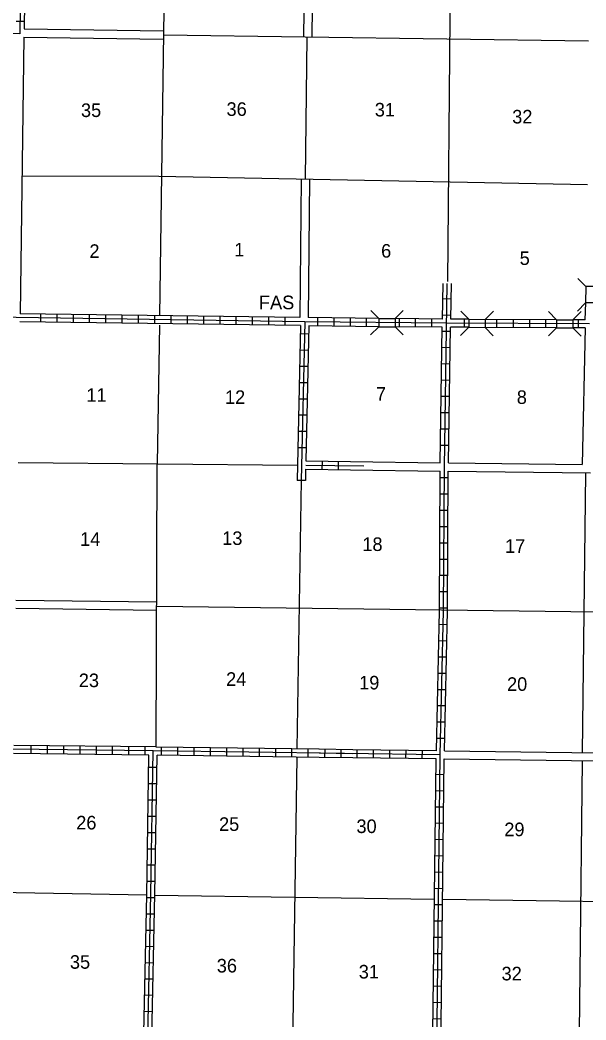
# Model space of a CAD drawing. Extents: x 1047643 to 1640443, y 16154738 to 16531530.
# Drawn here: x 1422877 to 1443713, y 16217067 to 16253909 of the extents above; entities that cross this region are included whole.
import ezdxf

# ---------------------------------------------------------------- set-up
doc = ezdxf.new("R2010")
doc.units = 0
for name, color, linetype in [('L11', 7, 'Continuous'), ('L13', 7, 'Continuous'), ('L14', 7, 'Continuous'), ('L18', 7, 'Continuous'), ('L21', 7, 'Continuous'), ('L8', 7, 'Continuous')]:
    doc.layers.add(name, color=color, linetype=linetype)

msp = doc.modelspace()

# ---------------------------------------------------------------- linework, layer by layer
at = {"layer": 'L11'}
for points in [[(1433397, 16259958), (1433315, 16253286)], [(1433697, 16259952), (1433616, 16253280)], [(1423026, 16253578), (1428158, 16253507)], [(1423022, 16253278), (1422882, 16243085)], [(1423022, 16253278), (1428153, 16253207)], [(1433230, 16248052), (1433181, 16242950)], [(1433530, 16248049), (1433481, 16242946)], [(1443679, 16242562), (1443579, 16237530)], [(1435049, 16237639), (1438347, 16237593)], [(1438648, 16237588), (1443579, 16237530)], [(1435044, 16237338), (1438341, 16237292)], [(1438637, 16237287), (1443874, 16237220)], [(1422726, 16232537), (1427910, 16232468)], [(1422721, 16232237), (1427906, 16232168)], [(1438503, 16226988), (1448815, 16226851)], [(1438498, 16226688), (1448811, 16226551)]]:
    msp.add_lwpolyline(points, dxfattribs=at)
at = {"layer": 'L13'}
msp.add_line((1417331, 16221867), (1427546, 16221673), dxfattribs=at)
for points in [[(1438790, 16263688), (1438621, 16244273)], [(1428230, 16258629), (1428009, 16243011)], [(1428156, 16253357), (1443806, 16253138)], [(1433431, 16253280), (1433380, 16248051)], [(1422951, 16248164), (1427988, 16248153)], [(1427988, 16248153), (1443764, 16247852)], [(1428009, 16242667), (1427929, 16237572)], [(1422813, 16237609), (1433088, 16237504)], [(1427887, 16227118), (1427929, 16237572)], [(1443690, 16237218), (1443575, 16226920)], [(1433225, 16236954), (1433072, 16227054)], [(1427908, 16232318), (1448880, 16232039)], [(1433072, 16226753), (1432681, 16200559)], [(1443572, 16226620), (1443398, 16211049)], [(1427840, 16221669), (1438125, 16221521)], [(1438447, 16221521), (1448737, 16221368)]]:
    msp.add_lwpolyline(points, dxfattribs=at)
at = {"layer": 'L18'}
for p, q in [((1443711, 16244088), (1443410, 16244389)), ((1443711, 16244088), (1443700, 16243486)), ((1444012, 16244088), (1443711, 16244088)), ((1443700, 16243486), (1443405, 16243185)), ((1444001, 16243486), (1443700, 16243486)), ((1436082, 16242910), (1435788, 16243209)), ((1436683, 16242911), (1436987, 16243209)), ((1439397, 16242889), (1439107, 16243185)), ((1439999, 16242879), (1440305, 16243180)), ((1442629, 16242868), (1442338, 16243169)), ((1443230, 16242863), (1443537, 16243164)), ((1436082, 16242910), (1436683, 16242911)), ((1436082, 16242910), (1436084, 16242609)), ((1436683, 16242911), (1436686, 16242610)), ((1439397, 16242889), (1439397, 16242588)), ((1439397, 16242889), (1439999, 16242879)), ((1439999, 16242879), (1439999, 16242578)), ((1442629, 16242868), (1442629, 16242572)), ((1442629, 16242868), (1443230, 16242863)), ((1443230, 16242863), (1443230, 16242562)), ((1436084, 16242609), (1435786, 16242311)), ((1436084, 16242609), (1436686, 16242610)), ((1436686, 16242610), (1436985, 16242312)), ((1439397, 16242588), (1439096, 16242287)), ((1439397, 16242588), (1439999, 16242578)), ((1439999, 16242578), (1440300, 16242277)), ((1442629, 16242572), (1442333, 16242272)), ((1442629, 16242572), (1443230, 16242562)), ((1443230, 16242562), (1443531, 16242261))]:
    msp.add_line(p, q, dxfattribs=at)
at = {"layer": 'L8'}
for p, q in [((1422729, 16253861), (1423030, 16253861)), ((1438748, 16243628), (1438447, 16243639)), ((1423642, 16242778), (1423642, 16243079)), ((1424239, 16242768), (1424239, 16243069)), ((1424841, 16242763), (1424841, 16243064)), ((1425437, 16242752), (1425437, 16243053)), ((1426039, 16242747), (1426039, 16243042)), ((1426641, 16242736), (1426641, 16243037)), ((1427238, 16242731), (1427238, 16243027)), ((1427840, 16242720), (1427840, 16243021)), ((1428442, 16242710), (1428442, 16243011)), ((1429038, 16242704), (1429038, 16243005)), ((1429640, 16242694), (1429640, 16242995)), ((1430242, 16242689), (1430242, 16242984)), ((1430839, 16242678), (1430839, 16242979)), ((1431441, 16242667), (1431441, 16242968)), ((1432037, 16242662), (1432037, 16242963)), ((1432639, 16242652), (1432639, 16242953)), ((1433838, 16242636), (1433838, 16242937)), ((1434439, 16242636), (1434439, 16242937)), ((1435041, 16242631), (1435041, 16242926)), ((1435638, 16242620), (1435638, 16242921)), ((1436842, 16242604), (1436842, 16242905)), ((1437438, 16242604), (1437438, 16242905)), ((1438040, 16242594), (1438040, 16242895)), ((1438737, 16243027), (1438442, 16243037)), ((1439239, 16242588), (1439239, 16242889)), ((1440437, 16242578), (1440437, 16242879)), ((1441039, 16242578), (1441039, 16242879)), ((1441641, 16242572), (1441641, 16242868)), ((1442241, 16242572), (1442241, 16242868)), ((1443442, 16242562), (1443442, 16242863)), ((1438732, 16242430), (1438431, 16242435)), ((1433500, 16242335), (1433199, 16242345)), ((1433479, 16241738), (1433183, 16241743)), ((1438716, 16241828), (1438415, 16241839)), ((1433473, 16241147), (1433172, 16241147)), ((1438706, 16241226), (1438405, 16241237)), ((1433457, 16240545), (1433156, 16240545)), ((1438695, 16240629), (1438399, 16240635)), ((1433447, 16239943), (1433146, 16239943)), ((1438690, 16240038), (1438389, 16240038)), ((1438679, 16239436), (1438384, 16239436)), ((1433431, 16239346), (1433130, 16239346)), ((1433420, 16238744), (1433125, 16238744)), ((1438674, 16238834), (1438373, 16238834)), ((1433405, 16238142), (1433104, 16238142)), ((1438663, 16238238), (1438362, 16238238)), ((1433996, 16237653), (1433992, 16237355)), ((1434592, 16237645), (1434588, 16237346)), ((1433384, 16236944), (1433083, 16236944)), ((1438648, 16237039), (1438347, 16237039)), ((1438637, 16236437), (1438341, 16236437)), ((1438637, 16235835), (1438341, 16235835)), ((1438632, 16235238), (1438331, 16235238)), ((1438632, 16234637), (1438331, 16234637)), ((1438621, 16234035), (1438320, 16234035)), ((1438621, 16233438), (1438320, 16233438)), ((1438621, 16232836), (1438320, 16232836)), ((1438616, 16232234), (1438315, 16232234)), ((1438605, 16231627), (1438304, 16231637)), ((1438589, 16231030), (1438288, 16231036)), ((1438574, 16230439), (1438273, 16230439)), ((1438563, 16229837), (1438262, 16229837)), ((1438547, 16229235), (1438246, 16229235)), ((1438537, 16228638), (1438241, 16228638)), ((1438521, 16228036), (1438225, 16228036)), ((1438516, 16227435), (1438215, 16227435)), ((1423288, 16226885), (1423288, 16227186)), ((1423890, 16226880), (1423890, 16227176)), ((1424492, 16226870), (1424492, 16227171)), ((1425089, 16226859), (1425089, 16227160)), ((1425691, 16226854), (1425691, 16227155)), ((1426287, 16226843), (1426287, 16227144)), ((1426889, 16226838), (1426889, 16227139)), ((1427489, 16226838), (1427489, 16227139)), ((1428088, 16226827), (1428088, 16227128)), ((1428690, 16226822), (1428690, 16227118)), ((1429292, 16226812), (1429292, 16227112)), ((1429888, 16226801), (1429888, 16227102)), ((1430490, 16226796), (1430490, 16227097)), ((1431092, 16226785), (1431092, 16227086)), ((1431689, 16226780), (1431689, 16227081)), ((1432291, 16226769), (1432291, 16227070)), ((1432887, 16226764), (1432887, 16227060)), ((1433489, 16226753), (1433489, 16227054)), ((1434103, 16226743), (1434107, 16227041)), ((1434700, 16226735), (1434704, 16227034)), ((1435290, 16226727), (1435290, 16227028)), ((1435891, 16226722), (1435891, 16227017)), ((1436488, 16226711), (1436488, 16227012)), ((1437079, 16226701), (1437090, 16227002)), ((1437681, 16226695), (1437692, 16226996)), ((1427623, 16226379), (1427924, 16226379)), ((1438489, 16226104), (1438188, 16226109)), ((1427613, 16225777), (1427908, 16225777)), ((1438479, 16225502), (1438183, 16225513)), ((1427597, 16225180), (1427898, 16225180)), ((1438473, 16224905), (1438172, 16224911)), ((1427592, 16224578), (1427887, 16224578)), ((1427581, 16223976), (1427882, 16223976)), ((1438463, 16224304), (1438162, 16224314)), ((1438463, 16223702), (1438162, 16223712)), ((1427565, 16223379), (1427866, 16223379)), ((1438457, 16223105), (1438156, 16223110)), ((1427555, 16222778), (1427856, 16222778)), ((1438447, 16222503), (1438146, 16222514)), ((1427549, 16222176), (1427850, 16222176)), ((1438442, 16221901), (1438141, 16221912)), ((1427549, 16221576), (1427850, 16221576)), ((1438431, 16221304), (1438130, 16221310)), ((1427523, 16220977), (1427824, 16220977)), ((1438420, 16220703), (1438125, 16220713)), ((1427512, 16220380), (1427813, 16220380)), ((1438420, 16220101), (1438125, 16220111)), ((1427496, 16219789), (1427797, 16219778)), ((1427491, 16219187), (1427792, 16219177)), ((1438415, 16219504), (1438114, 16219509)), ((1438405, 16218902), (1438104, 16218913)), ((1427475, 16218585), (1427771, 16218580)), ((1438399, 16218305), (1438098, 16218311)), ((1427465, 16217989), (1427766, 16217978)), ((1438389, 16217703), (1438088, 16217714)), ((1427449, 16217387), (1427750, 16217376)), ((1438384, 16217102), (1438083, 16217112))]:
    msp.add_line(p, q, dxfattribs=at)
for points in [[(1423014, 16264062), (1422871, 16253402), (1417671, 16253470), (1417481, 16242995)], [(1423088, 16258539), (1423026, 16253578)], [(1438347, 16226838), (1438463, 16232144), (1438500, 16237419), (1438605, 16244204)], [(1438431, 16242889), (1438457, 16244204)], [(1438732, 16242889), (1438758, 16244204)], [(1443679, 16242863), (1443706, 16243486)], [(1443838, 16242710), (1438579, 16242736), (1433357, 16242794), (1422729, 16242947), (1417634, 16242995), (1412190, 16243069), (1406842, 16243095)], [(1433204, 16242652), (1422871, 16242789)], [(1433181, 16242950), (1422882, 16243085)], [(1433357, 16242794), (1433230, 16236944)], [(1436082, 16242910), (1433481, 16242946)], [(1438431, 16242889), (1436683, 16242910)], [(1439397, 16242889), (1438732, 16242889)], [(1442623, 16242868), (1439999, 16242879)], [(1443679, 16242863), (1443241, 16242863)], [(1433204, 16242652), (1433083, 16236944)], [(1433505, 16242646), (1433399, 16237662)], [(1436084, 16242609), (1433505, 16242646)], [(1438420, 16242588), (1436686, 16242609)], [(1438347, 16237593), (1438420, 16242588)], [(1438648, 16237588), (1438721, 16242588)], [(1439397, 16242588), (1438721, 16242588)], [(1442623, 16242572), (1439999, 16242578)], [(1443679, 16242562), (1443230, 16242562)], [(1433399, 16237662), (1435049, 16237639)], [(1433389, 16237361), (1433384, 16236944)], [(1433389, 16237361), (1435044, 16237338)], [(1433397, 16237512), (1435539, 16237482)], [(1438204, 16226986), (1438315, 16232144), (1438341, 16237292)], [(1438503, 16226988), (1438616, 16232144), (1438637, 16237287)], [(1438347, 16226838), (1427782, 16226980), (1417259, 16227112), (1411889, 16227186)], [(1427887, 16227125), (1422650, 16227186)], [(1427433, 16200512), (1427549, 16211135), (1427581, 16216426), (1427692, 16221706), (1427782, 16226980)], [(1433876, 16227041), (1427887, 16227118)], [(1435133, 16227026), (1433895, 16227042)], [(1438204, 16226986), (1435133, 16227025)], [(1427623, 16226827), (1422639, 16226885)], [(1427546, 16221673), (1427623, 16226827)], [(1427697, 16211288), (1427729, 16216426), (1427840, 16221706), (1427924, 16226822)], [(1433891, 16226742), (1427924, 16226822)], [(1435129, 16226726), (1433891, 16226742)], [(1435131, 16226876), (1433893, 16226892)], [(1438199, 16226685), (1435129, 16226726)], [(1443220, 16200269), (1440580, 16200300), (1437945, 16200343), (1437982, 16203363), (1438088, 16207059), (1438141, 16207761), (1438890, 16208437), (1439123, 16209746), (1438948, 16210243), (1438188, 16210829), (1438183, 16212561), (1438347, 16226838)], [(1438039, 16211041), (1438030, 16212561), (1438199, 16226685)], [(1438341, 16211130), (1438331, 16212561), (1438498, 16226688)], [(1427433, 16216579), (1427541, 16221673)]]:
    msp.add_lwpolyline(points, dxfattribs=at)

# ---------------------------------------------------------------- texts
at = {"layer": 'L14'}
for s, p in [('36', (1430480, 16250376)), ('31', (1435939, 16250355)), ('35', (1425121, 16250334)), ('32', (1440997, 16250097)), ('1', (1430765, 16245197)), ('2', (1425432, 16245144)), ('6', (1436171, 16245154)), ('5', (1441272, 16244885)), ('11', (1425321, 16239843)), ('12', (1430422, 16239763)), ('7', (1435981, 16239885)), ('8', (1441166, 16239763)), ('14', (1425089, 16234536)), ('13', (1430321, 16234568)), ('18', (1435480, 16234346)), ('17', (1440733, 16234278)), ('24', (1430464, 16229378)), ('23', (1425041, 16229330)), ('19', (1435363, 16229246)), ('20', (1440807, 16229193)), ('26', (1424946, 16224087)), ('25', (1430205, 16224034)), ('30', (1435263, 16223955)), ('29', (1440707, 16223839)), ('35', (1424714, 16218955)), ('36', (1430121, 16218818)), ('31', (1435348, 16218596)), ('32', (1440606, 16218527))]:
    msp.add_text(s, height=500, rotation=0, dxfattribs=at).set_placement(p)
at = {"layer": 'L21'}
msp.add_text('FAS', height=500, rotation=0, dxfattribs=at).set_placement((1431673, 16243254))

doc.saveas('drawing.dxf')
